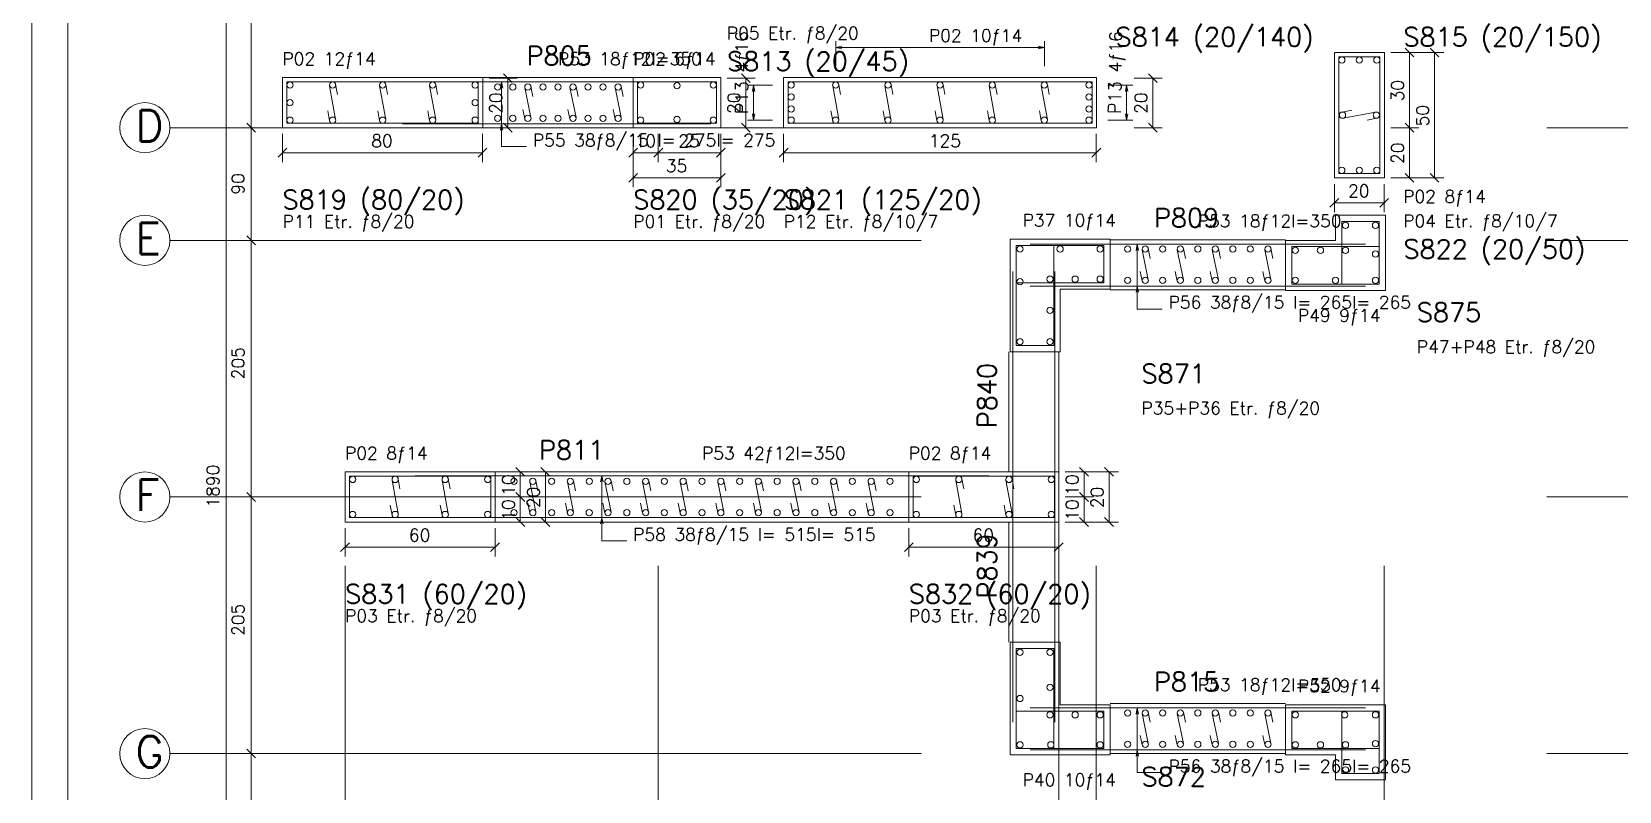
# Model space of a CAD drawing. Header units: inches. Extents: x -0.73 to 0.27, y 1.31 to 2.52.
# Drawn here: x -0.6872 to -0.4335, y 2.2213 to 2.3426 of the extents above; entities that cross this region are included whole.
import ezdxf

# ---------------------------------------------------------------- set-up
doc = ezdxf.new("R2010")
doc.units = ezdxf.units.IN
doc.header["$MEASUREMENT"] = 0
doc.linetypes.add('CENTER', pattern=[0.0065, 0.002, -0.001, 0.0005, -0.001, 0.002])
for name, color, linetype, lineweight in [('DONATI', 84, 'Continuous', 0), ('OLCU', 1, 'Continuous', 0), ('PENC2', 1, 'Continuous', 0), ('PENC3', 5, 'Continuous', 0), ('PENC4', 84, 'Continuous', 0), ('PEND2', 1, 'CENTER', 0)]:
    doc.layers.add(name, color=color, linetype=linetype, lineweight=lineweight)
doc.styles.add('RomanSTA', font='RomanSTA')

msp = doc.modelspace()

# ---------------------------------------------------------------- linework, layer by layer
at = {"layer": 'DONATI', "linetype": 'Continuous'}
for p, q in [((-0.47833, 2.33861), (-0.47833, 2.32001)), ((-0.47833, 2.33861), (-0.47174, 2.33861)), ((-0.47174, 2.33861), (-0.47174, 2.32001)), ((-0.64641, 2.33461), (-0.64641, 2.32801)), ((-0.64641, 2.33461), (-0.61582, 2.33461)), ((-0.62791, 2.33461), (-0.57867, 2.33461)), ((-0.61582, 2.33461), (-0.61582, 2.32801)), ((-0.59037, 2.33461), (-0.59037, 2.32801)), ((-0.59037, 2.33461), (-0.57778, 2.33461)), ((-0.57778, 2.33461), (-0.57778, 2.32801)), ((-0.56633, 2.33461), (-0.56633, 2.32801)), ((-0.56633, 2.33461), (-0.51774, 2.33461)), ((-0.51774, 2.33461), (-0.51774, 2.32801)), ((-0.64641, 2.32801), (-0.61582, 2.32801)), ((-0.62791, 2.32791), (-0.57867, 2.32791)), ((-0.59037, 2.32801), (-0.57778, 2.32801)), ((-0.56633, 2.32801), (-0.51774, 2.32801)), ((-0.47833, 2.32001), (-0.47174, 2.32001)), ((-0.47185, 2.31231), (-0.47785, 2.31231)), ((-0.47785, 2.31231), (-0.47785, 2.30231)), ((-0.47185, 2.30231), (-0.47185, 2.31231)), ((-0.52985, 2.30851), (-0.52985, 2.30251)), ((-0.51585, 2.30851), (-0.52985, 2.30851)), ((-0.52385, 2.30851), (-0.52985, 2.30851)), ((-0.52985, 2.30851), (-0.52985, 2.29251)), ((-0.52765, 2.30871), (-0.47405, 2.30871)), ((-0.52385, 2.29251), (-0.52385, 2.30851)), ((-0.51585, 2.30251), (-0.51585, 2.30851)), ((-0.47185, 2.30831), (-0.48585, 2.30831)), ((-0.48585, 2.30831), (-0.48585, 2.30231)), ((-0.47185, 2.30231), (-0.47185, 2.30831)), ((-0.53039, 2.30431), (-0.53039, 2.26591)), ((-0.52367, 2.30431), (-0.52367, 2.26591)), ((-0.52985, 2.30251), (-0.51585, 2.30251)), ((-0.52765, 2.30201), (-0.47405, 2.30201)), ((-0.48585, 2.30231), (-0.47185, 2.30231)), ((-0.47785, 2.30231), (-0.47185, 2.30231)), ((-0.52985, 2.29251), (-0.52385, 2.29251)), ((-0.63641, 2.27161), (-0.63641, 2.26501)), ((-0.63641, 2.27161), (-0.61382, 2.27161)), ((-0.62591, 2.27171), (-0.53423, 2.27171)), ((-0.61382, 2.27161), (-0.61382, 2.26501)), ((-0.54633, 2.27161), (-0.54633, 2.26501)), ((-0.54633, 2.27161), (-0.52374, 2.27161)), ((-0.53039, 2.27071), (-0.53039, 2.23231)), ((-0.52374, 2.27161), (-0.52374, 2.26501)), ((-0.52367, 2.27071), (-0.52367, 2.23231)), ((-0.63641, 2.26501), (-0.61382, 2.26501)), ((-0.62591, 2.26501), (-0.53423, 2.26501)), ((-0.54633, 2.26501), (-0.52374, 2.26501)), ((-0.52385, 2.24411), (-0.52985, 2.24411)), ((-0.52985, 2.24411), (-0.52985, 2.22811)), ((-0.52385, 2.22811), (-0.52385, 2.24411)), ((-0.52985, 2.23411), (-0.52985, 2.22811)), ((-0.51585, 2.23411), (-0.52985, 2.23411)), ((-0.52765, 2.23461), (-0.47405, 2.23461)), ((-0.51585, 2.22811), (-0.51585, 2.23411)), ((-0.48585, 2.23411), (-0.48585, 2.22811)), ((-0.47185, 2.23411), (-0.48585, 2.23411)), ((-0.47185, 2.23411), (-0.47785, 2.23411)), ((-0.47785, 2.23411), (-0.47785, 2.22411)), ((-0.47185, 2.22411), (-0.47185, 2.23411)), ((-0.47185, 2.22811), (-0.47185, 2.23411)), ((-0.52985, 2.22811), (-0.52385, 2.22811)), ((-0.52985, 2.22811), (-0.51585, 2.22811)), ((-0.52765, 2.22791), (-0.47405, 2.22791)), ((-0.48585, 2.22811), (-0.47185, 2.22811)), ((-0.47785, 2.22411), (-0.47185, 2.22411))]:
    msp.add_line(p, q, dxfattribs=at)
at = {"layer": 'DONATI'}
for centre in [(-0.47783, 2.33811), (-0.47503, 2.33811), (-0.47224, 2.33811), (-0.64591, 2.33411), (-0.63911, 2.33411), (-0.63111, 2.33411), (-0.62311, 2.33411), (-0.61632, 2.33411), (-0.61271, 2.33381), (-0.6103, 2.33381), (-0.6079, 2.33381), (-0.6055, 2.33381), (-0.60309, 2.33381), (-0.60069, 2.33381), (-0.59828, 2.33381), (-0.59588, 2.33381), (-0.59348, 2.33381), (-0.58987, 2.33411), (-0.58407, 2.33401), (-0.57828, 2.33411), (-0.56583, 2.33411), (-0.5587, 2.33411), (-0.55037, 2.33411), (-0.54203, 2.33411), (-0.5337, 2.33411), (-0.52537, 2.33411), (-0.51824, 2.33411), (-0.64591, 2.33131), (-0.61632, 2.33131), (-0.56583, 2.33221), (-0.51824, 2.33221), (-0.64591, 2.32851), (-0.63911, 2.32851), (-0.63111, 2.32851), (-0.62311, 2.32851), (-0.61632, 2.32851), (-0.61271, 2.32881), (-0.61031, 2.32881), (-0.6079, 2.32881), (-0.6055, 2.32881), (-0.60309, 2.32881), (-0.60069, 2.32881), (-0.59829, 2.32881), (-0.59588, 2.32881), (-0.59348, 2.32881), (-0.58987, 2.32851), (-0.58407, 2.32861), (-0.57828, 2.32851), (-0.56583, 2.33031), (-0.56583, 2.32851), (-0.5587, 2.32851), (-0.55037, 2.32851), (-0.54203, 2.32851), (-0.5337, 2.32851), (-0.52537, 2.32851), (-0.51824, 2.33031), (-0.51824, 2.32851), (-0.47773, 2.32931), (-0.47233, 2.32931), (-0.47783, 2.32051), (-0.47503, 2.32051), (-0.47224, 2.32051), (-0.47725, 2.31171), (-0.47245, 2.31171), (-0.52925, 2.30791), (-0.52285, 2.30791), (-0.51645, 2.30791), (-0.51205, 2.30791), (-0.50925, 2.30791), (-0.50645, 2.30791), (-0.50365, 2.30791), (-0.50085, 2.30791), (-0.49805, 2.30791), (-0.49525, 2.30791), (-0.49245, 2.30791), (-0.48965, 2.30791), (-0.48525, 2.30771), (-0.48125, 2.30771), (-0.47725, 2.30771), (-0.47245, 2.30711), (-0.52445, 2.30311), (-0.52045, 2.30311), (-0.51645, 2.30311), (-0.51205, 2.30291), (-0.50925, 2.30291), (-0.50645, 2.30291), (-0.50365, 2.30291), (-0.50085, 2.30291), (-0.49805, 2.30291), (-0.49525, 2.30291), (-0.49245, 2.30291), (-0.48965, 2.30291), (-0.48525, 2.30291), (-0.47885, 2.30291), (-0.47245, 2.30291), (-0.52925, 2.30271), (-0.52445, 2.29811), (-0.52925, 2.29311), (-0.52445, 2.29311), (-0.63591, 2.27111), (-0.62911, 2.27111), (-0.62111, 2.27111), (-0.61432, 2.27111), (-0.61011, 2.27081), (-0.60711, 2.27081), (-0.6041, 2.27081), (-0.6011, 2.27081), (-0.59809, 2.27081), (-0.59509, 2.27081), (-0.59209, 2.27081), (-0.58908, 2.27081), (-0.58608, 2.27081), (-0.58308, 2.27081), (-0.58007, 2.27081), (-0.57707, 2.27081), (-0.57407, 2.27081), (-0.57106, 2.27081), (-0.56806, 2.27081), (-0.56505, 2.27081), (-0.56205, 2.27081), (-0.55905, 2.27081), (-0.55604, 2.27081), (-0.55304, 2.27081), (-0.55004, 2.27081), (-0.54583, 2.27111), (-0.53903, 2.27111), (-0.53103, 2.27111), (-0.52424, 2.27111), (-0.63591, 2.26551), (-0.62911, 2.26551), (-0.62111, 2.26551), (-0.61432, 2.26551), (-0.61011, 2.26581), (-0.60711, 2.26581), (-0.6041, 2.26581), (-0.6011, 2.26581), (-0.5981, 2.26581), (-0.59509, 2.26581), (-0.59209, 2.26581), (-0.58909, 2.26581), (-0.58608, 2.26581), (-0.58308, 2.26581), (-0.58007, 2.26581), (-0.57707, 2.26581), (-0.57407, 2.26581), (-0.57106, 2.26581), (-0.56806, 2.26581), (-0.56506, 2.26581), (-0.56205, 2.26581), (-0.55905, 2.26581), (-0.55605, 2.26581), (-0.55304, 2.26581), (-0.55004, 2.26581), (-0.54583, 2.26551), (-0.53903, 2.26551), (-0.53103, 2.26551), (-0.52424, 2.26551), (-0.52925, 2.24351), (-0.52445, 2.24351), (-0.52445, 2.23791), (-0.52925, 2.23611), (-0.52445, 2.23351), (-0.52045, 2.23351), (-0.51645, 2.23351), (-0.51205, 2.23381), (-0.50925, 2.23381), (-0.50645, 2.23381), (-0.50365, 2.23381), (-0.50085, 2.23381), (-0.49805, 2.23381), (-0.49525, 2.23381), (-0.49245, 2.23381), (-0.48965, 2.23381), (-0.48525, 2.23351), (-0.47738, 2.23351), (-0.47245, 2.23351), (-0.52925, 2.22871), (-0.52433, 2.22871), (-0.51645, 2.22871), (-0.51205, 2.22881), (-0.50925, 2.22881), (-0.50645, 2.22881), (-0.50365, 2.22881), (-0.50085, 2.22881), (-0.49805, 2.22881), (-0.49525, 2.22881), (-0.49245, 2.22881), (-0.48965, 2.22881), (-0.48525, 2.22871), (-0.48125, 2.22871), (-0.47725, 2.22871), (-0.47245, 2.22891), (-0.47725, 2.22471), (-0.47245, 2.22471)]:
    msp.add_circle(centre, 0.0005, dxfattribs=at)
at = {"layer": 'OLCU', "linetype": 'Continuous'}
for p, q in [((-0.65611, 2.45731), (-0.65611, 2.07931)), ((-0.65211, 2.39531), (-0.65211, 2.32731)), ((-0.5587, 2.33711), (-0.5587, 2.34111)), ((-0.5587, 2.34011), (-0.55772, 2.34031)), ((-0.5587, 2.34011), (-0.52537, 2.34011)), ((-0.5587, 2.34011), (-0.55772, 2.33991)), ((-0.52537, 2.34011), (-0.52635, 2.34031)), ((-0.52537, 2.34011), (-0.52635, 2.33991)), ((-0.52537, 2.33711), (-0.52537, 2.34111)), ((-0.46553, 2.33931), (-0.47003, 2.33931)), ((-0.46633, 2.33861), (-0.46774, 2.34001)), ((-0.46703, 2.32731), (-0.46703, 2.33931)), ((-0.46153, 2.33931), (-0.46603, 2.33931)), ((-0.46233, 2.33861), (-0.46374, 2.34001)), ((-0.46303, 2.31931), (-0.46303, 2.33931)), ((-0.60961, 2.33521), (-0.61411, 2.33521)), ((-0.6121, 2.33461), (-0.6123, 2.33361)), ((-0.6121, 2.33461), (-0.61191, 2.33361)), ((-0.61041, 2.33451), (-0.61182, 2.33591)), ((-0.61111, 2.32731), (-0.61111, 2.33521)), ((-0.57157, 2.33521), (-0.57607, 2.33521)), ((-0.57237, 2.33451), (-0.57378, 2.33591)), ((-0.57307, 2.32731), (-0.57307, 2.33521)), ((-0.56883, 2.33411), (-0.57283, 2.33411)), ((-0.57183, 2.33411), (-0.57203, 2.33311)), ((-0.57183, 2.32851), (-0.57183, 2.33411)), ((-0.57183, 2.33411), (-0.57164, 2.33311)), ((-0.51524, 2.33411), (-0.51124, 2.33411)), ((-0.51224, 2.33411), (-0.51243, 2.33311)), ((-0.51224, 2.33411), (-0.51224, 2.32851)), ((-0.51224, 2.33411), (-0.51204, 2.33311)), ((-0.50653, 2.33521), (-0.51103, 2.33521)), ((-0.50733, 2.33451), (-0.50874, 2.33591)), ((-0.50803, 2.32731), (-0.50803, 2.33521)), ((-0.57183, 2.32851), (-0.57202, 2.32951)), ((-0.57183, 2.32851), (-0.57163, 2.32951)), ((-0.51224, 2.32851), (-0.51243, 2.32951)), ((-0.51224, 2.32851), (-0.51204, 2.32951)), ((-0.65061, 2.32731), (-0.65511, 2.32731)), ((-0.65141, 2.32661), (-0.65282, 2.32801)), ((-0.65211, 2.32731), (-0.65211, 2.30931)), ((-0.64711, 2.32181), (-0.64711, 2.32631)), ((-0.61515, 2.32181), (-0.61515, 2.32631)), ((-0.60961, 2.32731), (-0.61411, 2.32731)), ((-0.6121, 2.32791), (-0.61229, 2.32691)), ((-0.6121, 2.32791), (-0.6119, 2.32691)), ((-0.61041, 2.32661), (-0.61182, 2.32801)), ((-0.59107, 2.32181), (-0.59107, 2.32631)), ((-0.58707, 2.32181), (-0.58707, 2.32631)), ((-0.57707, 2.32181), (-0.57707, 2.32631)), ((-0.57157, 2.32731), (-0.57607, 2.32731)), ((-0.57237, 2.32661), (-0.57378, 2.32801)), ((-0.56883, 2.32851), (-0.57283, 2.32851)), ((-0.56703, 2.32181), (-0.56703, 2.32631)), ((-0.51707, 2.32181), (-0.51707, 2.32631)), ((-0.51524, 2.32851), (-0.51124, 2.32851)), ((-0.50653, 2.32731), (-0.51103, 2.32731)), ((-0.50733, 2.32661), (-0.50874, 2.32801)), ((-0.46553, 2.32731), (-0.47003, 2.32731)), ((-0.46633, 2.32661), (-0.46774, 2.32801)), ((-0.46703, 2.31931), (-0.46703, 2.32731)), ((-0.64782, 2.32261), (-0.6464, 2.32401)), ((-0.61586, 2.32261), (-0.61444, 2.32401)), ((-0.59178, 2.32261), (-0.59036, 2.32401)), ((-0.58778, 2.32261), (-0.58636, 2.32401)), ((-0.57778, 2.32261), (-0.57636, 2.32401)), ((-0.56774, 2.32261), (-0.56632, 2.32401)), ((-0.51778, 2.32261), (-0.51636, 2.32401)), ((-0.64711, 2.32331), (-0.61515, 2.32331)), ((-0.59107, 2.32331), (-0.58707, 2.32331)), ((-0.59107, 2.31781), (-0.59107, 2.32231)), ((-0.58707, 2.32331), (-0.57707, 2.32331)), ((-0.57707, 2.31781), (-0.57707, 2.32231)), ((-0.56703, 2.32331), (-0.51707, 2.32331)), ((-0.59177, 2.31861), (-0.59036, 2.32001)), ((-0.59107, 2.31931), (-0.57707, 2.31931)), ((-0.57777, 2.31861), (-0.57636, 2.32001)), ((-0.46553, 2.31931), (-0.47003, 2.31931)), ((-0.46633, 2.31861), (-0.46774, 2.32001)), ((-0.46153, 2.31931), (-0.46603, 2.31931)), ((-0.46233, 2.31861), (-0.46374, 2.32001)), ((-0.47903, 2.31381), (-0.47903, 2.31831)), ((-0.47107, 2.31381), (-0.47107, 2.31831)), ((-0.47974, 2.31461), (-0.47832, 2.31601)), ((-0.47903, 2.31531), (-0.47107, 2.31531)), ((-0.47178, 2.31461), (-0.47036, 2.31601)), ((-0.65061, 2.30931), (-0.65511, 2.30931)), ((-0.65141, 2.30861), (-0.65282, 2.31001)), ((-0.65211, 2.30931), (-0.65211, 2.26831)), ((-0.51052, 2.30871), (-0.51072, 2.30771)), ((-0.51052, 2.30871), (-0.51033, 2.30771)), ((-0.51052, 2.30201), (-0.51071, 2.30101)), ((-0.51052, 2.30201), (-0.51032, 2.30101)), ((-0.60841, 2.27161), (-0.60982, 2.27301)), ((-0.60441, 2.27161), (-0.60582, 2.27301)), ((-0.51833, 2.27161), (-0.51974, 2.27301)), ((-0.51433, 2.27161), (-0.51574, 2.27301)), ((-0.60761, 2.27231), (-0.61211, 2.27231)), ((-0.60911, 2.26831), (-0.60911, 2.27231)), ((-0.60361, 2.27231), (-0.60811, 2.27231)), ((-0.60511, 2.26431), (-0.60511, 2.27231)), ((-0.59609, 2.27171), (-0.59628, 2.27071)), ((-0.59609, 2.27171), (-0.59589, 2.27071)), ((-0.51753, 2.27231), (-0.52203, 2.27231)), ((-0.51903, 2.26831), (-0.51903, 2.27231)), ((-0.51353, 2.27231), (-0.51803, 2.27231)), ((-0.51503, 2.26431), (-0.51503, 2.27231)), ((-0.65061, 2.26831), (-0.65511, 2.26831)), ((-0.65141, 2.26761), (-0.65282, 2.26901)), ((-0.65211, 2.26831), (-0.65211, 2.22731)), ((-0.60761, 2.26831), (-0.61211, 2.26831)), ((-0.60841, 2.26761), (-0.60982, 2.26901)), ((-0.60911, 2.26431), (-0.60911, 2.26831)), ((-0.51753, 2.26831), (-0.52203, 2.26831)), ((-0.51833, 2.26761), (-0.51974, 2.26901)), ((-0.51903, 2.26431), (-0.51903, 2.26831)), ((-0.63711, 2.25881), (-0.63711, 2.26331)), ((-0.61315, 2.25881), (-0.61315, 2.26331)), ((-0.60761, 2.26431), (-0.61211, 2.26431)), ((-0.60841, 2.26361), (-0.60982, 2.26501)), ((-0.60361, 2.26431), (-0.60811, 2.26431)), ((-0.60441, 2.26361), (-0.60582, 2.26501)), ((-0.59609, 2.26491), (-0.59628, 2.26401)), ((-0.59609, 2.26491), (-0.59589, 2.26401)), ((-0.54703, 2.25881), (-0.54703, 2.26331)), ((-0.52307, 2.25881), (-0.52307, 2.26331)), ((-0.51753, 2.26431), (-0.52203, 2.26431)), ((-0.51833, 2.26361), (-0.51974, 2.26501)), ((-0.51353, 2.26431), (-0.51803, 2.26431)), ((-0.51433, 2.26361), (-0.51574, 2.26501)), ((-0.63782, 2.25961), (-0.6364, 2.26101)), ((-0.63711, 2.26031), (-0.61315, 2.26031)), ((-0.61386, 2.25961), (-0.61244, 2.26101)), ((-0.54774, 2.25961), (-0.54632, 2.26101)), ((-0.54703, 2.26031), (-0.52307, 2.26031)), ((-0.52378, 2.25961), (-0.52236, 2.26101)), ((-0.51052, 2.23461), (-0.51072, 2.23361)), ((-0.51052, 2.23461), (-0.51033, 2.23361)), ((-0.65061, 2.22731), (-0.65511, 2.22731)), ((-0.65141, 2.22661), (-0.65282, 2.22801)), ((-0.65211, 2.22731), (-0.65211, 2.20931)), ((-0.51052, 2.22791), (-0.51071, 2.22691)), ((-0.51052, 2.22791), (-0.51032, 2.22691))]:
    msp.add_line(p, q, dxfattribs=at)
at = {"layer": 'PENC2', "linetype": 'Continuous'}
for p, q in [((-0.6121, 2.32431), (-0.6121, 2.33461)), ((-0.6121, 2.32431), (-0.6081, 2.32431)), ((-0.51052, 2.29831), (-0.51052, 2.30871)), ((-0.51052, 2.29831), (-0.50652, 2.29831)), ((-0.59608, 2.26131), (-0.59609, 2.27171)), ((-0.59608, 2.26131), (-0.59208, 2.26131)), ((-0.51052, 2.22431), (-0.51052, 2.23461)), ((-0.51052, 2.22431), (-0.50652, 2.22431))]:
    msp.add_line(p, q, dxfattribs=at)
at = {"layer": 'PENC3', "linetype": 'Continuous'}
for p, q in [((-0.47903, 2.33931), (-0.47903, 2.31931)), ((-0.47903, 2.33931), (-0.47103, 2.33931)), ((-0.47103, 2.33931), (-0.47103, 2.31931)), ((-0.64711, 2.33531), (-0.64711, 2.32731)), ((-0.64711, 2.33531), (-0.61511, 2.33531)), ((-0.6396, 2.33401), (-0.63862, 2.32861)), ((-0.63862, 2.33421), (-0.63834, 2.33261)), ((-0.6316, 2.33401), (-0.63062, 2.32861)), ((-0.63062, 2.33421), (-0.63034, 2.33261)), ((-0.6236, 2.33401), (-0.62262, 2.32861)), ((-0.62262, 2.33421), (-0.62234, 2.33261)), ((-0.61511, 2.33531), (-0.61511, 2.32731)), ((-0.61511, 2.33531), (-0.59107, 2.33531)), ((-0.60741, 2.33391), (-0.60709, 2.33231)), ((-0.6002, 2.33391), (-0.59988, 2.33231)), ((-0.59299, 2.33391), (-0.59267, 2.33231)), ((-0.59107, 2.33531), (-0.59107, 2.32731)), ((-0.59107, 2.33531), (-0.57707, 2.33531)), ((-0.57707, 2.33531), (-0.57707, 2.32731)), ((-0.56703, 2.33531), (-0.56703, 2.32731)), ((-0.56703, 2.33531), (-0.51703, 2.33531)), ((-0.55919, 2.33401), (-0.55821, 2.32861)), ((-0.55821, 2.33421), (-0.55792, 2.33261)), ((-0.55086, 2.33401), (-0.54988, 2.32861)), ((-0.54987, 2.33421), (-0.54959, 2.33261)), ((-0.54252, 2.33401), (-0.54154, 2.32861)), ((-0.54154, 2.33421), (-0.54126, 2.33261)), ((-0.53419, 2.33401), (-0.53321, 2.32861)), ((-0.53321, 2.33421), (-0.53292, 2.33261)), ((-0.52586, 2.33401), (-0.52488, 2.32861)), ((-0.52487, 2.33421), (-0.52459, 2.33261)), ((-0.51703, 2.33531), (-0.51703, 2.32731)), ((-0.60839, 2.33371), (-0.60741, 2.32891)), ((-0.60118, 2.33371), (-0.6002, 2.32891)), ((-0.59397, 2.33371), (-0.59299, 2.32891)), ((-0.63961, 2.32841), (-0.63989, 2.33001)), ((-0.63161, 2.32841), (-0.63189, 2.33001)), ((-0.62361, 2.32841), (-0.62389, 2.33001)), ((-0.60839, 2.32871), (-0.60871, 2.33021)), ((-0.60118, 2.32871), (-0.6015, 2.33021)), ((-0.59397, 2.32871), (-0.59429, 2.33021)), ((-0.55919, 2.32841), (-0.55948, 2.33001)), ((-0.55086, 2.32841), (-0.55115, 2.33001)), ((-0.54253, 2.32841), (-0.54281, 2.33001)), ((-0.53419, 2.32841), (-0.53448, 2.33001)), ((-0.52586, 2.32841), (-0.52615, 2.33001)), ((-0.47783, 2.32981), (-0.47625, 2.33011)), ((-0.47764, 2.32881), (-0.47243, 2.32981)), ((-0.47224, 2.32881), (-0.47381, 2.32851)), ((-0.64711, 2.32731), (-0.61511, 2.32731)), ((-0.61511, 2.32731), (-0.59107, 2.32731)), ((-0.59107, 2.32731), (-0.57707, 2.32731)), ((-0.56703, 2.32731), (-0.51703, 2.32731)), ((-0.47903, 2.31931), (-0.47103, 2.31931)), ((-0.47885, 2.31331), (-0.47885, 2.30931)), ((-0.47085, 2.31331), (-0.47885, 2.31331)), ((-0.47085, 2.30131), (-0.47085, 2.31331)), ((-0.53085, 2.30951), (-0.53085, 2.29151)), ((-0.51485, 2.30951), (-0.53085, 2.30951)), ((-0.51485, 2.30151), (-0.51485, 2.30951)), ((-0.51485, 2.30941), (-0.48685, 2.30941)), ((-0.47885, 2.30931), (-0.48685, 2.30931)), ((-0.48685, 2.30931), (-0.48685, 2.30131)), ((-0.50974, 2.30781), (-0.50876, 2.30301)), ((-0.50876, 2.30801), (-0.50844, 2.30641)), ((-0.50414, 2.30781), (-0.50316, 2.30301)), ((-0.50316, 2.30801), (-0.50284, 2.30641)), ((-0.49854, 2.30781), (-0.49756, 2.30301)), ((-0.49756, 2.30801), (-0.49724, 2.30641)), ((-0.49014, 2.30781), (-0.48916, 2.30301)), ((-0.48916, 2.30801), (-0.48884, 2.30641)), ((-0.50974, 2.30281), (-0.51006, 2.30431)), ((-0.50414, 2.30281), (-0.50446, 2.30431)), ((-0.49854, 2.30281), (-0.49886, 2.30431)), ((-0.49014, 2.30281), (-0.49046, 2.30431)), ((-0.52285, 2.29151), (-0.52285, 2.30151)), ((-0.52285, 2.30151), (-0.51485, 2.30151)), ((-0.51485, 2.30141), (-0.48685, 2.30141)), ((-0.48685, 2.30131), (-0.47085, 2.30131)), ((-0.53103, 2.29151), (-0.53103, 2.27231)), ((-0.53085, 2.29151), (-0.52285, 2.29151)), ((-0.52303, 2.29151), (-0.52303, 2.27231)), ((-0.63711, 2.27231), (-0.63711, 2.26431)), ((-0.63711, 2.27231), (-0.61311, 2.27231)), ((-0.6296, 2.27101), (-0.62862, 2.26561)), ((-0.62862, 2.27121), (-0.62834, 2.26961)), ((-0.6216, 2.27101), (-0.62062, 2.26561)), ((-0.62062, 2.27121), (-0.62034, 2.26961)), ((-0.61311, 2.27231), (-0.61311, 2.26431)), ((-0.61311, 2.27231), (-0.54703, 2.27231)), ((-0.6076, 2.27071), (-0.60662, 2.26591)), ((-0.60662, 2.27091), (-0.6063, 2.26931)), ((-0.60159, 2.27071), (-0.60061, 2.26591)), ((-0.60061, 2.27091), (-0.60029, 2.26931)), ((-0.59558, 2.27071), (-0.5946, 2.26591)), ((-0.5946, 2.27091), (-0.59428, 2.26931)), ((-0.58957, 2.27071), (-0.5886, 2.26591)), ((-0.58859, 2.27091), (-0.58827, 2.26931)), ((-0.58357, 2.27071), (-0.58259, 2.26591)), ((-0.58259, 2.27091), (-0.58227, 2.26931)), ((-0.57756, 2.27071), (-0.57658, 2.26591)), ((-0.57658, 2.27091), (-0.57626, 2.26931)), ((-0.57155, 2.27071), (-0.57057, 2.26591)), ((-0.57057, 2.27091), (-0.57025, 2.26931)), ((-0.56554, 2.27071), (-0.56457, 2.26591)), ((-0.56456, 2.27091), (-0.56425, 2.26931)), ((-0.55954, 2.27071), (-0.55856, 2.26591)), ((-0.55856, 2.27091), (-0.55824, 2.26931)), ((-0.55353, 2.27071), (-0.55255, 2.26591)), ((-0.55255, 2.27091), (-0.55223, 2.26931)), ((-0.54703, 2.27231), (-0.54703, 2.26431)), ((-0.54703, 2.27231), (-0.52303, 2.27231)), ((-0.53952, 2.27101), (-0.53854, 2.26561)), ((-0.53854, 2.27121), (-0.53826, 2.26961)), ((-0.53152, 2.27101), (-0.53054, 2.26561)), ((-0.53054, 2.27121), (-0.53026, 2.26961)), ((-0.52303, 2.27231), (-0.52303, 2.26431)), ((-0.62961, 2.26541), (-0.62989, 2.26701)), ((-0.62161, 2.26541), (-0.62189, 2.26701)), ((-0.6076, 2.26571), (-0.60792, 2.26731)), ((-0.60159, 2.26571), (-0.60191, 2.26731)), ((-0.59558, 2.26571), (-0.5959, 2.26731)), ((-0.58958, 2.26571), (-0.58989, 2.26731)), ((-0.58357, 2.26571), (-0.58389, 2.26731)), ((-0.57756, 2.26571), (-0.57788, 2.26731)), ((-0.57155, 2.26571), (-0.57187, 2.26731)), ((-0.56555, 2.26571), (-0.56587, 2.26731)), ((-0.55954, 2.26571), (-0.55986, 2.26731)), ((-0.55353, 2.26571), (-0.55385, 2.26731)), ((-0.53953, 2.26541), (-0.53981, 2.26701)), ((-0.53153, 2.26541), (-0.53181, 2.26701)), ((-0.63711, 2.26431), (-0.61311, 2.26431)), ((-0.61311, 2.26431), (-0.54703, 2.26431)), ((-0.54703, 2.26431), (-0.52303, 2.26431)), ((-0.53103, 2.26431), (-0.53103, 2.24511)), ((-0.52303, 2.26431), (-0.52303, 2.24511)), ((-0.53085, 2.24511), (-0.53085, 2.22711)), ((-0.52285, 2.24511), (-0.53085, 2.24511)), ((-0.52285, 2.23511), (-0.52285, 2.24511)), ((-0.51485, 2.23511), (-0.52285, 2.23511)), ((-0.51485, 2.23531), (-0.48685, 2.23531)), ((-0.51485, 2.22711), (-0.51485, 2.23511)), ((-0.48685, 2.23511), (-0.48685, 2.22711)), ((-0.47085, 2.23511), (-0.48685, 2.23511)), ((-0.47085, 2.22311), (-0.47085, 2.23511)), ((-0.50974, 2.23371), (-0.50876, 2.22891)), ((-0.50876, 2.23391), (-0.50844, 2.23231)), ((-0.50414, 2.23371), (-0.50316, 2.22891)), ((-0.50316, 2.23391), (-0.50284, 2.23231)), ((-0.49854, 2.23371), (-0.49756, 2.22891)), ((-0.49756, 2.23391), (-0.49724, 2.23231)), ((-0.49014, 2.23371), (-0.48916, 2.22891)), ((-0.48916, 2.23391), (-0.48884, 2.23231)), ((-0.50974, 2.22871), (-0.51006, 2.23021)), ((-0.50414, 2.22871), (-0.50446, 2.23021)), ((-0.49854, 2.22871), (-0.49886, 2.23021)), ((-0.49014, 2.22871), (-0.49046, 2.23021)), ((-0.51485, 2.22731), (-0.48685, 2.22731)), ((-0.53085, 2.22711), (-0.51485, 2.22711)), ((-0.48685, 2.22711), (-0.47885, 2.22711)), ((-0.47885, 2.22711), (-0.47885, 2.22311)), ((-0.47885, 2.22311), (-0.47085, 2.22311))]:
    msp.add_line(p, q, dxfattribs=at)
at = {"layer": 'PENC3'}
for points in [[(0.27324, 1.31205), (0.27324, 2.50089), (-0.68718, 2.50089), (-0.68718, 1.31205)], [(0.26746, 1.31783), (0.26746, 2.49511), (-0.6814, 2.49511), (-0.6814, 1.31783)]]:
    msp.add_lwpolyline(points, close=True, dxfattribs=at)
for centre in [(-0.66911, 2.32731), (-0.66911, 2.30931), (-0.66911, 2.26831), (-0.66911, 2.22731)]:
    msp.add_circle(centre, 0.004, dxfattribs=at)
at = {"layer": 'PEND2', "linetype": 'CENTER'}
for p, q in [((-0.63707, 2.45731), (-0.63707, 2.07931)), ((-0.58707, 2.45731), (-0.58707, 2.07931)), ((-0.52307, 2.45731), (-0.52307, 2.07931)), ((-0.51707, 2.45731), (-0.51707, 2.07931)), ((-0.47107, 2.45731), (-0.47107, 2.07931)), ((-0.66511, 2.32731), (-0.64507, 2.32731)), ((-0.64507, 2.32731), (-0.24307, 2.32731)), ((-0.66511, 2.30931), (-0.64507, 2.30931)), ((-0.64507, 2.30931), (-0.24307, 2.30931)), ((-0.66511, 2.26831), (-0.64507, 2.26831)), ((-0.64507, 2.26831), (-0.24307, 2.26831)), ((-0.66511, 2.22731), (-0.64507, 2.22731)), ((-0.64507, 2.22731), (-0.24307, 2.22731))]:
    msp.add_line(p, q, dxfattribs=at)

# ---------------------------------------------------------------- texts
at = {"layer": 'OLCU', "style": 'RomanSTA'}
for s, p in [('30', (-0.46793, 2.33151)), ('20', (-0.61201, 2.32951)), ('20', (-0.57397, 2.32951)), ('20', (-0.50893, 2.32951)), ('50', (-0.46393, 2.32751)), ('20', (-0.46793, 2.32151)), ('90', (-0.65322, 2.31661)), ('205', (-0.65322, 2.28711)), ('1890', (-0.65722, 2.26661)), ('10', (-0.61001, 2.26851)), ('10', (-0.51993, 2.26851)), ('20', (-0.60601, 2.26651)), ('20', (-0.51593, 2.26651)), ('10', (-0.61001, 2.26451)), ('10', (-0.51993, 2.26451)), ('205', (-0.65322, 2.24611))]:
    msp.add_text(s, height=0.002, rotation=90.0012, dxfattribs=at).set_placement(p)
for s, p in [('80', (-0.63292, 2.32421)), ('10', (-0.59086, 2.32421)), ('25', (-0.58386, 2.32421)), ('125', (-0.54384, 2.32421)), ('35', (-0.58586, 2.32021)), ('20', (-0.47684, 2.31621)), ('60', (-0.62692, 2.26121)), ('60', (-0.53684, 2.26121))]:
    msp.add_text(s, height=0.002, dxfattribs=at).set_placement(p)
at = {"layer": 'PENC2', "style": 'RomanSTA'}
for rotation, p in [(89.994, (-0.57273, 2.32951)), (89.0012, (-0.51316, 2.32951))]:
    msp.add_text('P13 4ƒ16', height=0.002, rotation=rotation, dxfattribs=at).set_placement(p)
msp.add_text('P02 10ƒ14', height=0.002, dxfattribs=at).set_placement((-0.54382, 2.34101))
at = {"layer": 'PENC3', "style": 'RomanSTA'}
for s, height, p in [('P05 Etr. ƒ8/20', 0.002, (-0.57611, 2.34141)), ('S814 (20/140)', 0.003, (-0.51399, 2.34031)), ('S815 (20/150)', 0.003, (-0.46799, 2.34031)), ('P02 12ƒ14', 0.002, (-0.64712, 2.33731)), ('P805', 0.003, (-0.60811, 2.33731)), ('P53 18ƒ12l=350', 0.002, (-0.60309, 2.33731)), ('P02 6ƒ14', 0.002, (-0.59108, 2.33731)), ('S813 (20/45)', 0.003, (-0.57607, 2.33641)), ('P55 38ƒ8/15 l= 275l= 275', 0.002, (-0.6071, 2.32431)), ('S819 (80/20)', 0.003, (-0.6471, 2.31431)), ('S820 (35/20)', 0.003, (-0.59106, 2.31431)), ('S821 (125/20)', 0.003, (-0.56702, 2.31431)), ('P02 8ƒ14', 0.002, (-0.46803, 2.31531)), ('P11 Etr. ƒ8/20', 0.002, (-0.6471, 2.31131)), ('P01 Etr. ƒ8/20', 0.002, (-0.59106, 2.31131)), ('P12 Etr. ƒ8/10/7', 0.002, (-0.56702, 2.31131)), ('P809', 0.003, (-0.50785, 2.31141)), ('P04 Etr. ƒ8/10/7', 0.002, (-0.46803, 2.31141)), ('P53 18ƒ12l=350', 0.002, (-0.50085, 2.31141)), ('S822 (20/50)', 0.003, (-0.46799, 2.30641)), ('P56 38ƒ8/15 l= 265l= 265', 0.002, (-0.50552, 2.29841)), ('P49 9ƒ14', 0.002, (-0.48485, 2.29631)), ('S875', 0.003, (-0.46585, 2.29631)), ('P47+P48 Etr. ƒ8/20', 0.002, (-0.46585, 2.29131)), ('S871', 0.003, (-0.50985, 2.28651)), ('P35+P36 Etr. ƒ8/20', 0.002, (-0.50985, 2.28151)), ('P02 8ƒ14', 0.002, (-0.63712, 2.27431)), ('P811', 0.003, (-0.60611, 2.27431)), ('P53 42ƒ12l=350', 0.002, (-0.58007, 2.27431)), ('P02 8ƒ14', 0.002, (-0.54704, 2.27431)), ('P58 38ƒ8/15 l= 515l= 515', 0.002, (-0.59108, 2.26131)), ('S831 (60/20)', 0.003, (-0.6371, 2.25131)), ('S832 (60/20)', 0.003, (-0.54702, 2.25131)), ('P03 Etr. ƒ8/20', 0.002, (-0.6371, 2.24831)), ('P03 Etr. ƒ8/20', 0.002, (-0.54702, 2.24831)), ('P815', 0.003, (-0.50785, 2.23731)), ('P53 18ƒ12l=350', 0.002, (-0.50085, 2.23731)), ('S872', 0.003, (-0.50985, 2.22211)), ('P56 38ƒ8/15 l= 265l= 265', 0.002, (-0.50552, 2.22431)), ('P40 10ƒ14', 0.002, (-0.52885, 2.22211))]:
    msp.add_text(s, height=height, dxfattribs=at).set_placement(p)
for s, height, rotation, p in [('P37 10ƒ14', 0.002, 0.0049, (-0.52885, 2.31151)), ('P840', 0.003, 90.0012, (-0.53303, 2.27931)), ('P839', 0.003, 90.0012, (-0.53303, 2.25211)), ('P52 9ƒ14', 0.002, 0.0049, (-0.48485, 2.23711))]:
    msp.add_text(s, height=height, rotation=rotation, dxfattribs=at).set_placement(p)
at = {"layer": 'PENC4', "style": 'RomanSTA'}
for s, p in [('D', (-0.67061, 2.32511)), ('E', (-0.67061, 2.30711)), ('F', (-0.67061, 2.26611)), ('G', (-0.67061, 2.22511))]:
    msp.add_text(s, height=0.005, dxfattribs=at).set_placement(p)

doc.saveas('drawing.dxf')
